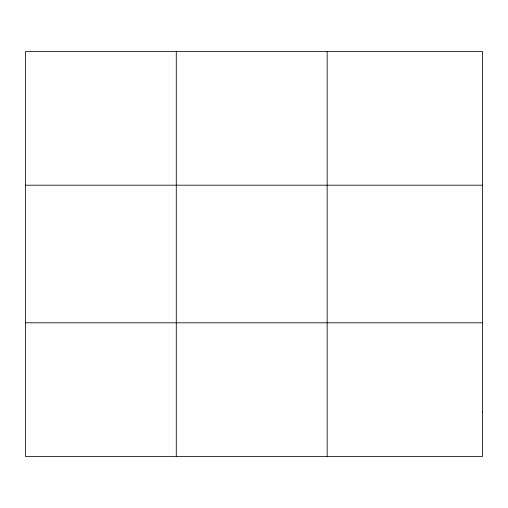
<?xml version="1.0" encoding="UTF-8"?>
<svg xmlns="http://www.w3.org/2000/svg" width="508" height="508" viewBox="0 0 508 508"><rect width="100%" height="100%" fill="white"/><g stroke="black" fill="none" stroke-linecap="round" stroke-linejoin="round"><path stroke-width="0.76" d="M176.276 51.626L176.276 456.375M327.152 51.626L327.152 456.375M25.4 185.191L482.6 185.191M25.4 322.809L482.6 322.809M482.6 411.855L482.6 456.375L25.4 456.375L25.4 51.626L482.6 51.626L482.6 411.855"/></g></svg>
